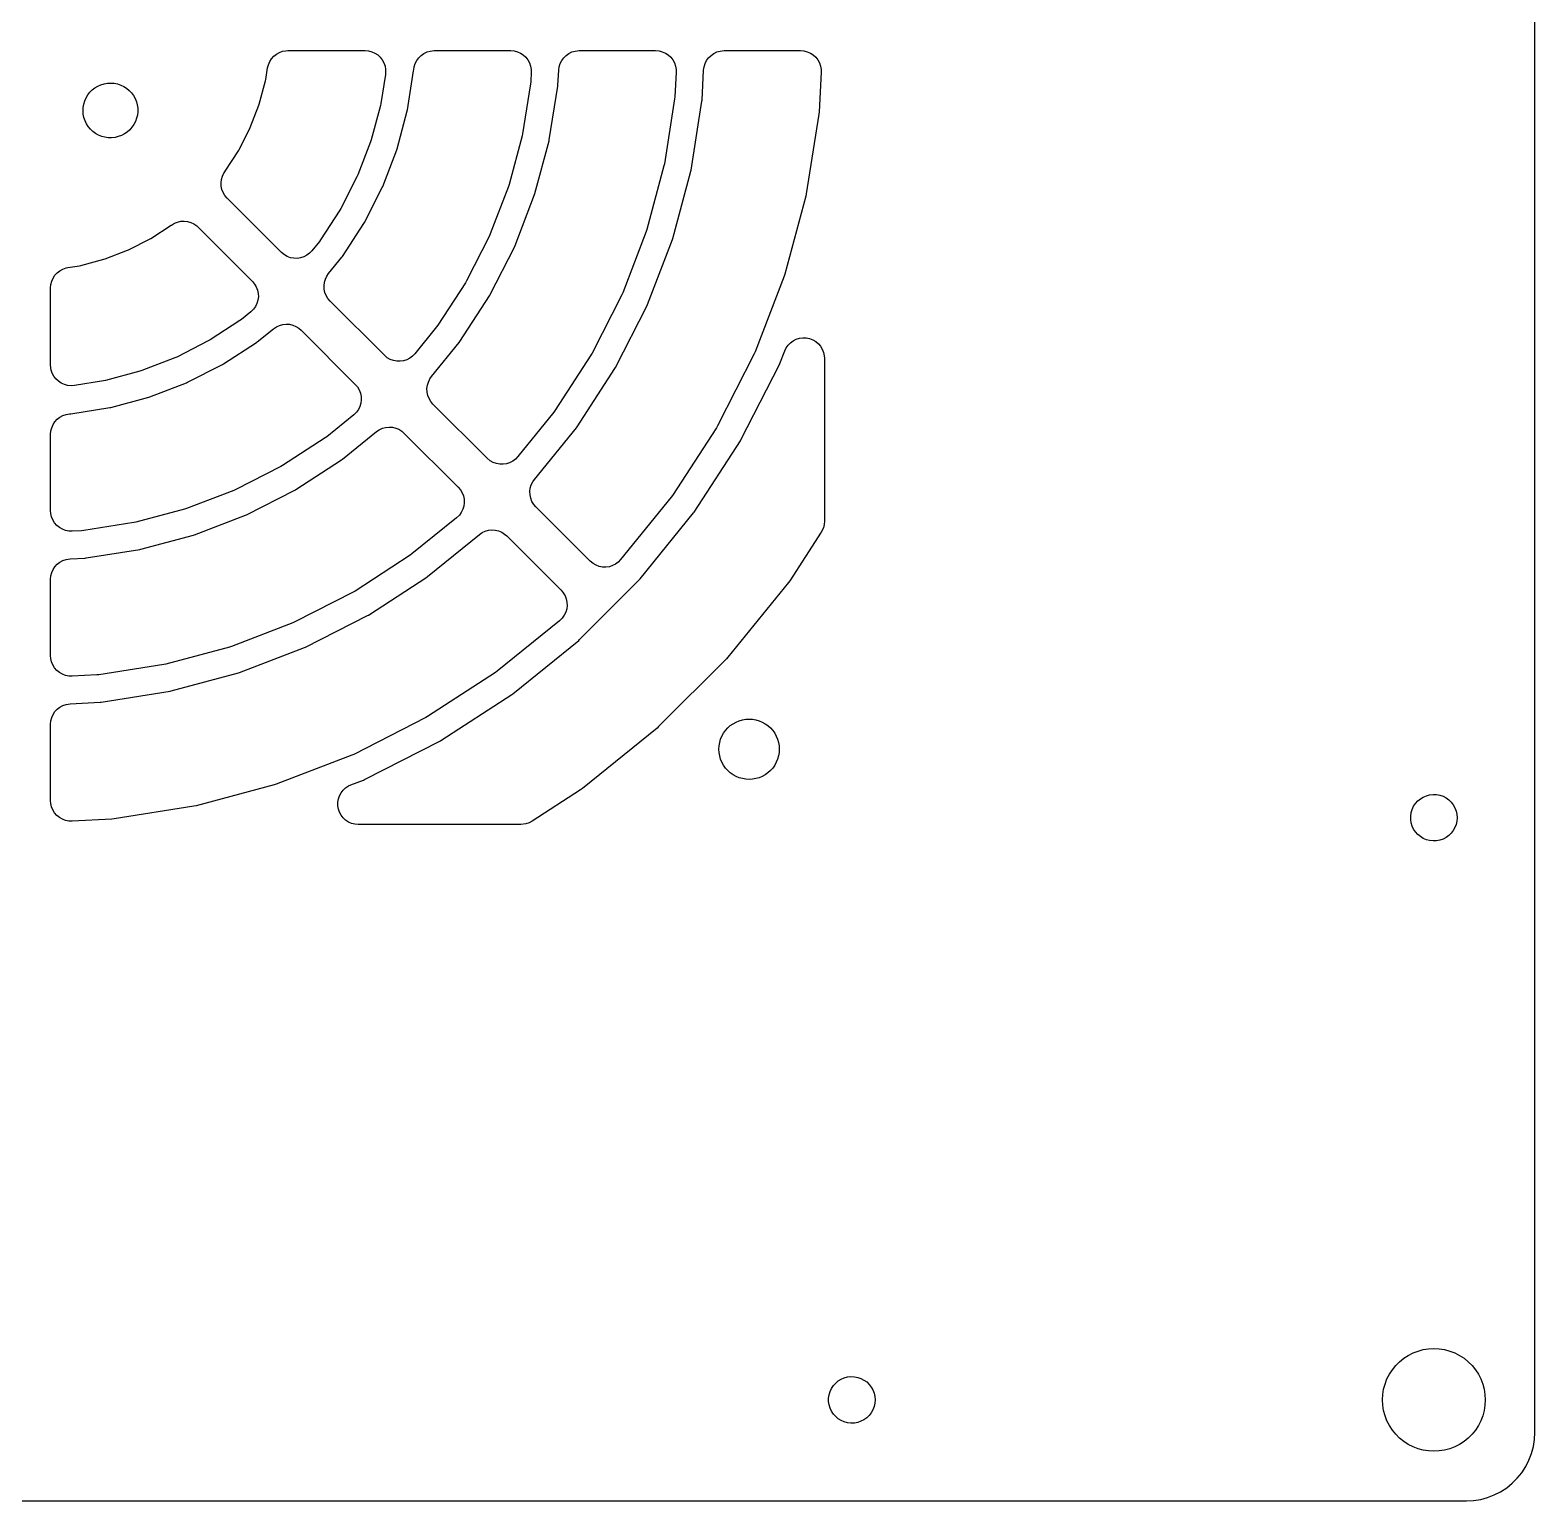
# Model space of a CAD drawing. Header units: metres. Extents: x -235 to 235, y -107 to 107.
# Drawn here: x 125 to 234.9, y -107.4 to 0 of the extents above; entities that cross this region are included whole.
import ezdxf

# ---------------------------------------------------------------- set-up
doc = ezdxf.new("R2010")
doc.units = ezdxf.units.M

msp = doc.modelspace()

# ---------------------------------------------------------------- linework, layer by layer
for p, q in [((234.875, -102.375), (234.875, 102.375)), ((142.497, -2.297), (142.63, -2.08849)), ((142.63, -2.08849), (142.797, -1.90485)), ((142.797, -1.90485), (142.991, -1.75107)), ((142.991, -1.75107), (143.208, -1.63136)), ((143.208, -1.63136), (143.441, -1.549)), ((143.441, -1.549), (143.685, -1.5062)), ((143.685, -1.5062), (143.822, -1.5)), ((143.822, -1.5), (149.463, -1.5)), ((149.463, -1.5), (149.71, -1.52046)), ((149.71, -1.52046), (149.95, -1.58127)), ((149.95, -1.58127), (150.177, -1.68079)), ((150.177, -1.68079), (150.384, -1.81628)), ((150.384, -1.81628), (150.566, -1.98409)), ((150.566, -1.98409), (150.718, -2.17958)), ((150.718, -2.17958), (150.836, -2.39746)), ((153.231, -2.21805), (153.378, -2.01802)), ((153.378, -2.01802), (153.555, -1.84477)), ((153.555, -1.84477), (153.758, -1.70305)), ((153.758, -1.70305), (153.982, -1.59669)), ((153.982, -1.59669), (154.22, -1.52863)), ((154.22, -1.52863), (154.511, -1.5)), ((154.511, -1.5), (160.091, -1.5)), ((160.091, -1.5), (160.338, -1.52046)), ((160.338, -1.52046), (160.578, -1.58127)), ((160.578, -1.58127), (160.805, -1.68079)), ((160.805, -1.68079), (161.012, -1.81628)), ((161.012, -1.81628), (161.194, -1.98409)), ((161.194, -1.98409), (161.346, -2.17958)), ((161.346, -2.17958), (161.464, -2.39746)), ((163.815, -2.218), (163.961, -2.01799)), ((163.961, -2.01799), (164.138, -1.84476)), ((164.138, -1.84476), (164.341, -1.70303)), ((164.341, -1.70303), (164.565, -1.59668)), ((164.565, -1.59668), (164.803, -1.52863)), ((164.803, -1.52863), (165.095, -1.5)), ((165.095, -1.5), (170.674, -1.5)), ((170.674, -1.5), (170.921, -1.52046)), ((170.921, -1.52046), (171.161, -1.58127)), ((171.161, -1.58127), (171.388, -1.68079)), ((171.388, -1.68079), (171.595, -1.81628)), ((171.595, -1.81628), (171.778, -1.98409)), ((171.778, -1.98409), (171.93, -2.17958)), ((171.93, -2.17958), (172.048, -2.39746)), ((174.398, -2.21802), (174.544, -2.01799)), ((174.544, -2.01799), (174.721, -1.84476)), ((174.721, -1.84476), (174.925, -1.70303)), ((174.925, -1.70303), (175.148, -1.59669)), ((175.148, -1.59669), (175.387, -1.52863)), ((175.387, -1.52863), (175.678, -1.5)), ((175.678, -1.5), (181.257, -1.5)), ((181.257, -1.5), (181.504, -1.52046)), ((181.504, -1.52046), (181.744, -1.58127)), ((181.744, -1.58127), (181.971, -1.68079)), ((181.971, -1.68079), (182.179, -1.81628)), ((182.179, -1.81628), (182.361, -1.98409)), ((182.361, -1.98409), (182.513, -2.17958)), ((182.513, -2.17958), (182.631, -2.39746)), ((142.205, -3.61696), (142.34, -2.76534)), ((142.34, -2.76534), (142.399, -2.52469)), ((142.399, -2.52469), (142.497, -2.297)), ((150.944, -3.23465), (150.607, -5.36279)), ((150.836, -2.39746), (150.917, -2.63177)), ((150.917, -2.63177), (150.958, -2.87613)), ((150.958, -2.87613), (150.944, -3.23465)), ((152.557, -5.81731), (153.006, -2.98299)), ((153.006, -2.98299), (153.019, -2.866)), ((153.019, -2.866), (153.021, -2.86627)), ((153.021, -2.86627), (153.047, -2.67604)), ((153.047, -2.67604), (153.12, -2.43941)), ((153.12, -2.43941), (153.231, -2.21805)), ((161.464, -2.39746), (161.545, -2.63177)), ((161.545, -2.63177), (161.586, -2.87613)), ((161.589, -3.07849), (161.553, -3.76282)), ((161.586, -2.87613), (161.589, -3.07849)), ((163.54, -4.0112), (163.597, -2.92149)), ((163.597, -2.92149), (163.63, -2.67601)), ((163.63, -2.67601), (163.704, -2.43936)), ((163.704, -2.43936), (163.815, -2.218)), ((172.048, -2.39746), (172.128, -2.63177)), ((172.172, -3.07851), (172.078, -4.86909)), ((172.128, -2.63177), (172.169, -2.87613)), ((172.169, -2.87613), (172.172, -3.07851)), ((174.065, -5.11745), (174.18, -2.92149)), ((174.18, -2.92149), (174.214, -2.67601)), ((174.214, -2.67601), (174.287, -2.43936)), ((174.287, -2.43936), (174.398, -2.21802)), ((182.755, -3.07851), (182.604, -5.97536)), ((182.631, -2.39746), (182.711, -2.63177)), ((182.711, -2.63177), (182.752, -2.87613)), ((182.752, -2.87613), (182.755, -3.07851)), ((129.365, -4.53862), (129.539, -4.3645)), ((129.539, -4.3645), (129.733, -4.21309)), ((129.733, -4.21309), (129.944, -4.0867)), ((129.944, -4.0867), (130.169, -3.98724)), ((130.169, -3.98724), (130.405, -3.91621)), ((130.405, -3.91621), (130.648, -3.87469)), ((130.648, -3.87469), (130.894, -3.86333)), ((130.894, -3.86333), (131.139, -3.88226)), ((131.139, -3.88226), (131.381, -3.93123)), ((131.381, -3.93123), (131.614, -4.00949)), ((131.614, -4.00949), (131.836, -4.11584)), ((131.836, -4.11584), (132.044, -4.24869)), ((132.044, -4.24869), (132.233, -4.40599)), ((141.733, -5.39542), (142.189, -3.69386)), ((142.189, -3.69386), (142.205, -3.61696)), ((161.536, -3.91898), (160.959, -7.56319)), ((161.553, -3.76282), (161.536, -3.91898)), ((162.909, -8.0177), (163.532, -4.08925)), ((163.532, -4.08925), (163.54, -4.0112)), ((128.875, -5.6479), (128.916, -5.40518)), ((128.916, -5.40518), (128.987, -5.1694)), ((128.987, -5.1694), (129.087, -4.94415)), ((129.087, -4.94415), (129.213, -4.73282)), ((129.213, -4.73282), (129.365, -4.53862)), ((132.233, -4.40599), (132.402, -4.58539)), ((132.402, -4.58539), (132.547, -4.78416)), ((132.547, -4.78416), (132.667, -4.99928)), ((132.667, -4.99928), (132.759, -5.22751)), ((132.759, -5.22751), (132.823, -5.46536)), ((132.823, -5.46536), (132.857, -5.70924)), ((141.077, -7.1151), (141.709, -5.47032)), ((141.709, -5.47032), (141.733, -5.39542)), ((150.607, -5.36279), (150.574, -5.51637)), ((172.062, -5.02524), (171.311, -9.76358)), ((172.078, -4.86909), (172.062, -5.02524)), ((173.261, -10.2181), (174.057, -5.1955)), ((174.057, -5.1955), (174.065, -5.11745)), ((128.863, -5.89389), (128.875, -5.6479)), ((128.882, -6.1394), (128.863, -5.89389)), ((128.931, -6.38072), (128.882, -6.1394)), ((129.009, -6.6142), (128.931, -6.38072)), ((132.778, -6.43997), (132.693, -6.67093)), ((132.834, -6.20027), (132.778, -6.43997)), ((132.861, -5.95546), (132.834, -6.20027)), ((132.857, -5.70924), (132.861, -5.95546)), ((150.574, -5.51637), (149.906, -8.00992)), ((151.798, -8.66583), (152.541, -5.89426)), ((152.541, -5.89426), (152.557, -5.81731)), ((182.587, -6.1315), (181.663, -11.964)), ((182.604, -5.97536), (182.587, -6.1315)), ((129.116, -6.83629), (129.009, -6.6142)), ((129.249, -7.04364), (129.116, -6.83629)), ((129.406, -7.23308), (129.249, -7.04364)), ((129.585, -7.40175), (129.406, -7.23308)), ((129.784, -7.5471), (129.585, -7.40175)), ((129.999, -7.66693), (129.784, -7.5471)), ((130.228, -7.75941), (129.999, -7.66693)), ((131.89, -7.57953), (131.671, -7.69267)), ((132.093, -7.44037), (131.89, -7.57953)), ((132.277, -7.2773), (132.093, -7.44037)), ((132.44, -7.09279), (132.277, -7.2773)), ((132.58, -6.88963), (132.44, -7.09279)), ((132.693, -6.67093), (132.58, -6.88963)), ((140.245, -8.75652), (141.045, -7.18683)), ((141.045, -7.18683), (141.077, -7.1151)), ((160.959, -7.56319), (160.927, -7.71677)), ((130.465, -7.82314), (130.228, -7.75941)), ((130.709, -7.85716), (130.465, -7.82314)), ((130.955, -7.86095), (130.709, -7.85716)), ((131.2, -7.83446), (130.955, -7.86095)), ((131.44, -7.77808), (131.2, -7.83446)), ((131.671, -7.69267), (131.44, -7.77808)), ((140.206, -8.82471), (140.245, -8.75652)), ((149.858, -8.15924), (148.933, -10.5695)), ((149.906, -8.00992), (149.858, -8.15924)), ((150.746, -11.4198), (151.774, -8.74074)), ((151.774, -8.74074), (151.798, -8.66583)), ((160.927, -7.71677), (159.972, -11.2803)), ((161.864, -11.9363), (162.893, -8.09465)), ((162.893, -8.09465), (162.909, -8.0177)), ((139.247, -10.3024), (140.206, -8.82471)), ((171.311, -9.76358), (171.279, -9.91716)), ((138.947, -11.1414), (138.978, -10.8956)), ((138.978, -10.8956), (139.049, -10.6581)), ((139.049, -10.6581), (139.157, -10.4356)), ((139.157, -10.4356), (139.232, -10.3218)), ((139.232, -10.3218), (139.247, -10.3024)), ((148.869, -10.713), (147.697, -13.0134)), ((148.933, -10.5695), (148.869, -10.713)), ((171.279, -9.91716), (170.037, -14.5508)), ((171.929, -15.2067), (173.245, -10.2951)), ((173.245, -10.2951), (173.261, -10.2181)), ((138.958, -11.3889), (138.947, -11.1414)), ((139.008, -11.6314), (138.958, -11.3889)), ((139.098, -11.8622), (139.008, -11.6314)), ((139.225, -12.075), (139.098, -11.8622)), ((139.385, -12.264), (139.225, -12.075)), ((149.411, -14.0483), (150.714, -11.4915)), ((150.714, -11.4915), (150.746, -11.4198)), ((159.923, -11.4297), (158.601, -14.8742)), ((159.972, -11.2803), (159.923, -11.4297)), ((160.414, -15.7243), (161.839, -12.0112)), ((161.839, -12.0112), (161.864, -11.9363)), ((181.663, -11.964), (181.631, -12.1176)), ((143.35, -16.2289), (139.385, -12.264)), ((147.618, -13.1493), (146.212, -15.3145)), ((147.697, -13.0134), (147.618, -13.1493)), ((181.631, -12.1176), (180.102, -17.8212)), ((133.825, -15.2061), (135.302, -14.2466)), ((135.302, -14.2466), (135.322, -14.2324)), ((135.322, -14.2324), (135.534, -14.1039)), ((135.534, -14.1039), (135.764, -14.0119)), ((135.764, -14.0119), (136.006, -13.9591)), ((136.006, -13.9591), (136.253, -13.9468)), ((136.253, -13.9468), (136.499, -13.9755)), ((136.499, -13.9755), (136.737, -14.0442)), ((136.737, -14.0442), (136.961, -14.1512)), ((136.961, -14.1512), (137.163, -14.2935)), ((147.809, -16.523), (149.372, -14.1162)), ((149.372, -14.1162), (149.411, -14.0483)), ((132.187, -16.0453), (133.757, -15.2455)), ((133.757, -15.2455), (133.825, -15.2061)), ((137.163, -14.2935), (137.264, -14.3854)), ((137.264, -14.3854), (141.229, -18.3502)), ((146.212, -15.3145), (146.12, -15.4415)), ((158.537, -15.0176), (156.862, -18.305)), ((158.601, -14.8742), (158.537, -15.0176)), ((169.989, -14.7001), (168.269, -19.1789)), ((170.037, -14.5508), (169.989, -14.7001)), ((170.082, -20.029), (171.905, -15.2816)), ((171.905, -15.2816), (171.929, -15.2067)), ((130.47, -16.7086), (132.115, -16.0773)), ((132.115, -16.0773), (132.187, -16.0453)), ((143.566, -16.4079), (143.35, -16.2289)), ((143.782, -16.53), (143.566, -16.4079)), ((145.207, -16.4396), (144.987, -16.5533)), ((145.405, -16.2912), (145.207, -16.4396)), ((145.577, -16.1122), (145.405, -16.2912)), ((146.12, -15.4415), (145.577, -16.1122)), ((158.576, -19.34), (160.382, -15.796)), ((160.382, -15.796), (160.414, -15.7243)), ((126.984, -17.7181), (127.18, -17.5659)), ((127.18, -17.5659), (127.397, -17.448)), ((127.397, -17.448), (127.632, -17.3676)), ((127.632, -17.3676), (127.765, -17.3401)), ((127.765, -17.3401), (128.617, -17.2052)), ((128.617, -17.2052), (128.694, -17.1889)), ((128.694, -17.1889), (130.395, -16.733)), ((130.395, -16.733), (130.47, -16.7086)), ((144.015, -16.615), (143.782, -16.53)), ((144.258, -16.6605), (144.015, -16.615)), ((144.506, -16.6653), (144.258, -16.6605)), ((144.751, -16.6292), (144.506, -16.6653)), ((144.987, -16.5533), (144.751, -16.6292)), ((146.798, -17.7773), (147.763, -16.5865)), ((147.763, -16.5865), (147.809, -16.523)), ((126.5, -18.8217), (126.52, -18.5748)), ((126.52, -18.5748), (126.581, -18.3346)), ((126.581, -18.3346), (126.681, -18.1077)), ((126.681, -18.1077), (126.816, -17.9003)), ((126.816, -17.9003), (126.984, -17.7181)), ((141.229, -18.3502), (141.389, -18.5393)), ((141.389, -18.5393), (141.516, -18.7521)), ((146.465, -18.6593), (146.496, -18.4135)), ((146.475, -18.9068), (146.465, -18.6593)), ((146.496, -18.4135), (146.567, -18.1761)), ((146.567, -18.1761), (146.675, -17.9535)), ((146.675, -17.9535), (146.798, -17.7773)), ((156.784, -18.4409), (154.774, -21.5352)), ((156.862, -18.305), (156.784, -18.4409)), ((180.054, -17.9705), (177.938, -23.4834)), ((180.102, -17.8212), (180.054, -17.9705)), ((126.5, -24.4627), (126.5, -18.8217)), ((141.516, -18.7521), (141.606, -18.9829)), ((141.636, -19.7187), (141.566, -19.9561)), ((141.606, -18.9829), (141.657, -19.2254)), ((141.667, -19.4729), (141.636, -19.7187)), ((141.657, -19.2254), (141.667, -19.4729)), ((146.526, -19.1493), (146.475, -18.9068)), ((146.616, -19.3801), (146.526, -19.1493)), ((146.743, -19.5929), (146.616, -19.3801)), ((146.903, -19.782), (146.743, -19.5929)), ((156.371, -22.7437), (158.537, -19.408)), ((158.537, -19.408), (158.576, -19.34)), ((168.205, -19.3223), (166.028, -23.5965)), ((168.269, -19.1789), (168.205, -19.3223)), ((141.112, -20.5766), (140.441, -21.1198)), ((141.313, -20.3803), (141.112, -20.5766)), ((141.457, -20.1787), (141.313, -20.3803)), ((141.566, -19.9561), (141.457, -20.1787)), ((150.865, -23.7434), (146.903, -19.782)), ((167.742, -24.6316), (170.05, -20.1008)), ((170.05, -20.1008), (170.082, -20.029)), ((140.314, -21.2121), (138.149, -22.6181)), ((140.441, -21.1198), (140.314, -21.2121)), ((141.586, -22.7626), (142.777, -21.7982)), ((142.777, -21.7982), (142.982, -21.6588)), ((142.982, -21.6588), (143.207, -21.5549)), ((143.207, -21.5549), (143.446, -21.4894)), ((143.446, -21.4894), (143.692, -21.4642)), ((143.692, -21.4642), (143.94, -21.4799)), ((143.94, -21.4799), (144.181, -21.5361)), ((144.181, -21.5361), (144.41, -21.6312)), ((144.41, -21.6312), (144.62, -21.7627)), ((144.62, -21.7627), (144.782, -21.9033)), ((144.782, -21.9033), (148.743, -25.8647)), ((154.682, -21.6622), (153.091, -23.6267)), ((154.774, -21.5352), (154.682, -21.6622)), ((138.013, -22.6967), (135.713, -23.8688)), ((138.149, -22.6181), (138.013, -22.6967)), ((139.116, -24.3717), (141.523, -22.8087)), ((141.523, -22.8087), (141.586, -22.7626)), ((154.313, -25.2918), (156.325, -22.8073)), ((156.325, -22.8073), (156.371, -22.7437)), ((180.207, -23.2014), (180.35, -22.999)), ((180.35, -22.999), (180.524, -22.8228)), ((180.524, -22.8228), (180.725, -22.6778)), ((180.725, -22.6778), (180.947, -22.5677)), ((180.947, -22.5677), (181.184, -22.4958)), ((181.184, -22.4958), (181.43, -22.4638)), ((181.43, -22.4638), (181.677, -22.4726)), ((181.677, -22.4726), (181.92, -22.5221)), ((181.92, -22.5221), (182.151, -22.6109)), ((182.151, -22.6109), (182.365, -22.7366)), ((182.365, -22.7366), (182.555, -22.8956)), ((182.555, -22.8956), (182.716, -23.0838)), ((135.57, -23.9326), (133.159, -24.8578)), ((135.713, -23.8688), (135.57, -23.9326)), ((151.081, -23.9224), (150.865, -23.7434)), ((151.296, -24.0445), (151.081, -23.9224)), ((151.529, -24.1295), (151.296, -24.0445)), ((151.773, -24.1749), (151.529, -24.1295)), ((152.265, -24.1437), (152.02, -24.1797)), ((152.501, -24.0677), (152.265, -24.1437)), ((152.721, -23.9541), (152.501, -24.0677)), ((152.92, -23.8057), (152.721, -23.9541)), ((153.091, -23.6267), (152.92, -23.8057)), ((165.949, -23.7325), (163.336, -27.7558)), ((166.028, -23.5965), (165.949, -23.7325)), ((177.874, -23.6268), (175.193, -28.8883)), ((177.938, -23.4834), (177.874, -23.6268)), ((179.751, -24.3336), (180.1, -23.4246)), ((180.1, -23.4246), (180.207, -23.2014)), ((182.716, -23.0838), (182.844, -23.2959)), ((182.844, -23.2959), (182.935, -23.5262)), ((182.935, -23.5262), (182.987, -23.7684)), ((182.987, -23.7684), (183, -23.9621)), ((183, -23.9621), (183, -35.8425)), ((126.543, -24.8189), (126.5, -24.4627)), ((126.621, -25.0538), (126.543, -24.8189)), ((126.738, -25.2727), (126.621, -25.0538)), ((133.01, -24.9063), (130.516, -25.5745)), ((133.159, -24.8578), (133.01, -24.9063)), ((136.491, -25.7137), (139.048, -24.4109)), ((139.048, -24.4109), (139.116, -24.3717)), ((152.02, -24.1797), (151.773, -24.1749)), ((164.933, -28.9644), (167.703, -24.6995)), ((167.703, -24.6995), (167.742, -24.6316)), ((176.907, -29.9233), (179.719, -24.4054)), ((179.719, -24.4054), (179.751, -24.3336)), ((126.888, -25.4694), (126.738, -25.2727)), ((127.069, -25.6387), (126.888, -25.4694)), ((127.275, -25.7759), (127.069, -25.6387)), ((127.501, -25.8773), (127.275, -25.7759)), ((127.741, -25.9401), (127.501, -25.8773)), ((127.988, -25.9626), (127.741, -25.9401)), ((128.235, -25.9442), (127.988, -25.9626)), ((130.363, -25.6071), (128.235, -25.9442)), ((130.516, -25.5745), (130.363, -25.6071)), ((133.741, -26.774), (136.42, -25.7456)), ((136.42, -25.7456), (136.491, -25.7137)), ((148.743, -25.8647), (148.904, -26.0537)), ((148.904, -26.0537), (149.03, -26.2666)), ((149.03, -26.2666), (149.12, -26.4973)), ((153.98, -26.1738), (154.01, -25.928)), ((153.99, -26.4213), (153.98, -26.1738)), ((154.01, -25.928), (154.081, -25.6905)), ((154.081, -25.6905), (154.19, -25.468)), ((154.19, -25.468), (154.313, -25.2918)), ((130.894, -27.5409), (133.666, -26.7983)), ((133.666, -26.7983), (133.741, -26.774)), ((149.151, -27.2332), (149.08, -27.4706)), ((149.12, -26.4973), (149.171, -26.7398)), ((149.181, -26.9873), (149.151, -27.2332)), ((149.171, -26.7398), (149.181, -26.9873)), ((154.041, -26.6638), (153.99, -26.4213)), ((154.131, -26.8946), (154.041, -26.6638)), ((154.258, -27.1074), (154.131, -26.8946)), ((154.418, -27.2964), (154.258, -27.1074)), ((158.379, -31.2578), (154.418, -27.2964)), ((126.816, -28.5902), (126.984, -28.4079)), ((126.984, -28.4079), (127.18, -28.2557)), ((127.18, -28.2557), (127.397, -28.1378)), ((127.397, -28.1378), (127.632, -28.0574)), ((127.632, -28.0574), (127.866, -28.0219)), ((127.866, -28.0185), (127.983, -28.0062)), ((127.866, -28.0219), (127.866, -28.0185)), ((127.983, -28.0062), (130.817, -27.5573)), ((130.817, -27.5573), (130.894, -27.5409)), ((148.627, -28.0911), (146.662, -29.6819)), ((148.827, -27.8948), (148.627, -28.0911)), ((148.971, -27.6932), (148.827, -27.8948)), ((149.08, -27.4706), (148.971, -27.6932)), ((163.244, -27.8829), (160.606, -31.1411)), ((163.336, -27.7558), (163.244, -27.8829)), ((126.5, -29.5115), (126.52, -29.2646)), ((126.5, -35.0907), (126.5, -29.5115)), ((126.52, -29.2646), (126.581, -29.0244)), ((126.581, -29.0244), (126.681, -28.7976)), ((126.681, -28.7976), (126.816, -28.5902)), ((147.807, -31.3246), (150.292, -29.3127)), ((150.292, -29.3127), (150.497, -29.1732)), ((150.497, -29.1732), (150.721, -29.0694)), ((150.721, -29.0694), (150.96, -29.0039)), ((150.96, -29.0039), (151.207, -28.9787)), ((151.207, -28.9787), (151.454, -28.9944)), ((151.454, -28.9944), (151.695, -29.0506)), ((151.695, -29.0506), (151.924, -29.1457)), ((151.924, -29.1457), (152.134, -29.2772)), ((152.134, -29.2772), (152.296, -29.4178)), ((152.296, -29.4178), (156.258, -33.3792)), ((161.827, -32.8063), (164.887, -29.0279)), ((164.887, -29.0279), (164.933, -28.9644)), ((175.114, -29.0243), (171.898, -33.9766)), ((175.193, -28.8883), (175.114, -29.0243)), ((146.535, -29.7742), (143.441, -31.7836)), ((146.662, -29.6819), (146.535, -29.7742)), ((173.495, -35.1852), (176.868, -29.9912)), ((176.868, -29.9912), (176.907, -29.9233)), ((143.305, -31.8621), (140.018, -33.5371)), ((143.441, -31.7836), (143.305, -31.8621)), ((144.408, -33.5371), (147.744, -31.3708)), ((147.744, -31.3708), (147.807, -31.3246)), ((158.595, -31.4369), (158.379, -31.2578)), ((158.811, -31.559), (158.595, -31.4369)), ((159.044, -31.6439), (158.811, -31.559)), ((159.287, -31.6894), (159.044, -31.6439)), ((159.535, -31.6942), (159.287, -31.6894)), ((159.78, -31.6581), (159.535, -31.6942)), ((160.016, -31.5822), (159.78, -31.6581)), ((160.236, -31.4685), (160.016, -31.5822)), ((160.434, -31.3201), (160.236, -31.4685)), ((160.606, -31.1411), (160.434, -31.3201)), ((161.704, -32.9824), (161.827, -32.8063)), ((139.874, -33.601), (136.43, -34.9232)), ((140.018, -33.5371), (139.874, -33.601)), ((140.796, -35.382), (144.34, -33.5763)), ((144.34, -33.5763), (144.408, -33.5371)), ((156.258, -33.3792), (156.418, -33.5682)), ((156.418, -33.5682), (156.545, -33.781)), ((156.545, -33.781), (156.635, -34.0118)), ((156.635, -34.0118), (156.686, -34.2543)), ((161.494, -33.6883), (161.525, -33.4424)), ((161.504, -33.9358), (161.494, -33.6883)), ((161.555, -34.1783), (161.504, -33.9358)), ((161.525, -33.4424), (161.595, -33.205)), ((161.595, -33.205), (161.704, -32.9824)), ((171.898, -33.9766), (171.806, -34.1036)), ((126.514, -35.2926), (126.5, -35.0907)), ((136.28, -34.9717), (132.717, -35.9265)), ((136.43, -34.9232), (136.28, -34.9717)), ((156.595, -34.9851), (156.486, -35.2076)), ((156.665, -34.7476), (156.595, -34.9851)), ((156.696, -34.5018), (156.665, -34.7476)), ((156.686, -34.2543), (156.696, -34.5018)), ((161.645, -34.409), (161.555, -34.1783)), ((161.772, -34.6219), (161.645, -34.409)), ((161.932, -34.8109), (161.772, -34.6219)), ((165.894, -38.7723), (161.932, -34.8109)), ((171.806, -34.1036), (168.12, -38.6556)), ((126.567, -35.5345), (126.514, -35.2926)), ((126.66, -35.7643), (126.567, -35.5345)), ((126.789, -35.9757), (126.66, -35.7643)), ((126.951, -36.163), (126.789, -35.9757)), ((127.142, -36.321), (126.951, -36.163)), ((132.563, -35.9592), (128.919, -36.5364)), ((132.717, -35.9265), (132.563, -35.9592)), ((137.011, -36.8393), (140.724, -35.414)), ((140.724, -35.414), (140.796, -35.382)), ((156.141, -35.6055), (152.883, -38.244)), ((156.342, -35.4093), (156.141, -35.6055)), ((156.486, -35.2076), (156.342, -35.4093)), ((169.551, -40.0616), (173.449, -35.2486)), ((173.449, -35.2486), (173.495, -35.1852)), ((182.98, -36.0894), (182.919, -36.3296)), ((183, -35.8425), (182.98, -36.0894)), ((127.356, -36.4455), (127.142, -36.321)), ((127.588, -36.533), (127.356, -36.4455)), ((127.831, -36.5811), (127.588, -36.533)), ((128.078, -36.5887), (127.831, -36.5811)), ((128.763, -36.5528), (128.078, -36.5887)), ((128.919, -36.5364), (128.763, -36.5528)), ((133.095, -37.893), (136.936, -36.8637)), ((136.936, -36.8637), (137.011, -36.8393)), ((154.028, -39.8868), (157.806, -36.8271)), ((157.806, -36.8271), (158.011, -36.6877)), ((158.011, -36.6877), (158.236, -36.5838)), ((158.236, -36.5838), (158.475, -36.5184)), ((158.475, -36.5184), (158.721, -36.4931)), ((158.721, -36.4931), (158.969, -36.5089)), ((158.969, -36.5089), (159.21, -36.565)), ((159.21, -36.565), (159.439, -36.6601)), ((159.439, -36.6601), (159.649, -36.7916)), ((159.649, -36.7916), (159.811, -36.9322)), ((159.811, -36.9322), (163.772, -40.8936)), ((182.758, -36.6595), (180.461, -40.1973)), ((182.919, -36.3296), (182.758, -36.6595)), ((129.089, -38.5316), (133.018, -37.9094)), ((133.018, -37.9094), (133.095, -37.893)), ((152.756, -38.3363), (148.732, -40.9491)), ((152.883, -38.244), (152.756, -38.3363)), ((126.581, -39.6078), (126.681, -39.3809)), ((126.681, -39.3809), (126.816, -39.1735)), ((126.816, -39.1735), (126.984, -38.9912)), ((126.984, -38.9912), (127.18, -38.8391)), ((127.18, -38.8391), (127.397, -38.7212)), ((127.397, -38.7212), (127.632, -38.6407)), ((127.632, -38.6407), (127.921, -38.5969)), ((127.921, -38.5969), (129.011, -38.5398)), ((129.011, -38.5398), (129.089, -38.5316)), ((166.11, -38.9513), (165.894, -38.7723)), ((166.325, -39.0734), (166.11, -38.9513)), ((166.558, -39.1584), (166.325, -39.0734)), ((166.802, -39.2038), (166.558, -39.1584)), ((167.049, -39.2086), (166.802, -39.2038)), ((167.294, -39.1726), (167.049, -39.2086)), ((167.53, -39.0966), (167.294, -39.1726)), ((167.75, -38.983), (167.53, -39.0966)), ((167.949, -38.8346), (167.75, -38.983)), ((168.12, -38.6556), (167.949, -38.8346)), ((126.5, -40.0948), (126.52, -39.8479)), ((126.5, -45.6741), (126.5, -40.0948)), ((126.52, -39.8479), (126.581, -39.6078)), ((149.7, -42.7025), (153.964, -39.9329)), ((153.964, -39.9329), (154.028, -39.8868)), ((165.12, -44.4989), (169.499, -40.1199)), ((169.499, -40.1199), (169.551, -40.0616)), ((180.368, -40.3243), (175.955, -45.7745)), ((180.461, -40.1973), (180.368, -40.3243)), ((148.597, -41.0276), (144.322, -43.2054)), ((148.732, -40.9491), (148.597, -41.0276)), ((163.772, -40.8936), (163.932, -41.0826)), ((163.932, -41.0826), (164.059, -41.2955)), ((164.059, -41.2955), (164.149, -41.5262)), ((164.149, -41.5262), (164.2, -41.7687)), ((145.101, -45.0504), (149.632, -42.7418)), ((149.632, -42.7418), (149.7, -42.7025)), ((164, -42.7221), (163.856, -42.9237)), ((164.109, -42.4995), (164, -42.7221)), ((164.18, -42.2621), (164.109, -42.4995)), ((164.21, -42.0162), (164.18, -42.2621)), ((164.2, -41.7687), (164.21, -42.0162)), ((144.179, -43.2693), (139.7, -44.9885)), ((144.322, -43.2054), (144.179, -43.2693)), ((163.656, -43.12), (159.104, -46.8061)), ((163.856, -42.9237), (163.656, -43.12)), ((139.551, -45.037), (134.917, -46.2786)), ((139.7, -44.9885), (139.551, -45.037)), ((160.249, -48.4489), (165.062, -44.5514)), ((165.062, -44.5514), (165.12, -44.4989)), ((126.514, -45.876), (126.5, -45.6741)), ((126.567, -46.1179), (126.514, -45.876)), ((126.66, -46.3477), (126.567, -46.1179)), ((140.282, -46.9047), (145.029, -45.0823)), ((145.029, -45.0823), (145.101, -45.0504)), ((175.85, -45.8911), (170.891, -50.8497)), ((175.955, -45.7745), (175.85, -45.8911)), ((126.789, -46.5591), (126.66, -46.3477)), ((126.951, -46.7463), (126.789, -46.5591)), ((127.142, -46.9044), (126.951, -46.7463)), ((127.356, -47.0288), (127.142, -46.9044)), ((127.588, -47.1163), (127.356, -47.0288)), ((127.831, -47.1645), (127.588, -47.1163)), ((128.079, -47.172), (127.831, -47.1645)), ((129.869, -47.0782), (128.079, -47.172)), ((130.025, -47.0618), (129.869, -47.0782)), ((134.764, -46.3113), (130.025, -47.0618)), ((134.917, -46.2786), (134.764, -46.3113)), ((135.295, -48.2451), (140.207, -46.929)), ((140.207, -46.929), (140.282, -46.9047)), ((158.977, -46.8984), (154.024, -50.1145)), ((159.104, -46.8061), (158.977, -46.8984)), ((130.195, -49.0569), (135.218, -48.2614)), ((135.218, -48.2614), (135.295, -48.2451)), ((126.984, -49.5746), (127.18, -49.4224)), ((127.18, -49.4224), (127.397, -49.3045)), ((127.397, -49.3045), (127.632, -49.2241)), ((127.632, -49.2241), (127.921, -49.1802)), ((127.921, -49.1802), (130.117, -49.0651)), ((130.117, -49.0651), (130.195, -49.0569)), ((154.991, -51.868), (160.185, -48.495)), ((160.185, -48.495), (160.249, -48.4489)), ((126.5, -50.6782), (126.52, -50.4313)), ((126.52, -50.4313), (126.581, -50.1911)), ((126.581, -50.1911), (126.681, -49.9642)), ((126.681, -49.9642), (126.816, -49.7568)), ((126.816, -49.7568), (126.984, -49.5746)), ((153.888, -50.193), (148.627, -52.8738)), ((154.024, -50.1145), (153.888, -50.193)), ((176.328, -50.6343), (176.544, -50.5147)), ((176.544, -50.5147), (176.772, -50.4202)), ((176.772, -50.4202), (177.01, -50.3518)), ((177.01, -50.3518), (177.253, -50.3104)), ((177.253, -50.3104), (177.5, -50.2965)), ((177.5, -50.2965), (177.747, -50.3104)), ((177.747, -50.3104), (177.99, -50.3518)), ((177.99, -50.3518), (178.228, -50.4202)), ((178.228, -50.4202), (178.456, -50.5147)), ((178.456, -50.5147), (178.672, -50.6343)), ((126.5, -56.2574), (126.5, -50.6782)), ((170.774, -50.9548), (165.324, -55.3682)), ((170.891, -50.8497), (170.774, -50.9548)), ((175.42, -51.7722), (175.515, -51.5439)), ((175.515, -51.5439), (175.634, -51.3277)), ((175.634, -51.3277), (175.777, -51.1262)), ((175.777, -51.1262), (175.942, -50.9419)), ((175.942, -50.9419), (176.126, -50.7773)), ((176.126, -50.7773), (176.328, -50.6343)), ((178.672, -50.6343), (178.874, -50.7773)), ((178.874, -50.7773), (179.058, -50.9419)), ((179.058, -50.9419), (179.223, -51.1262)), ((179.223, -51.1262), (179.366, -51.3277)), ((179.366, -51.3277), (179.485, -51.5439)), ((179.485, -51.5439), (179.58, -51.7722)), ((149.405, -54.7187), (154.923, -51.9072)), ((154.923, -51.9072), (154.991, -51.868)), ((175.297, -52.5), (175.31, -52.2533)), ((175.31, -52.7467), (175.297, -52.5)), ((175.31, -52.2533), (175.352, -52.0097)), ((175.352, -52.0097), (175.42, -51.7722)), ((179.58, -51.7722), (179.648, -52.0097)), ((179.648, -52.0097), (179.69, -52.2533)), ((179.69, -52.2533), (179.703, -52.5)), ((179.703, -52.5), (179.69, -52.7467)), ((148.483, -52.9377), (142.971, -55.0539)), ((148.627, -52.8738), (148.483, -52.9377)), ((175.352, -52.9903), (175.31, -52.7467)), ((175.42, -53.2278), (175.352, -52.9903)), ((175.515, -53.456), (175.42, -53.2278)), ((175.634, -53.6723), (175.515, -53.456)), ((175.777, -53.8738), (175.634, -53.6723)), ((179.366, -53.6723), (179.223, -53.8738)), ((179.485, -53.456), (179.366, -53.6723)), ((179.58, -53.2278), (179.485, -53.456)), ((179.648, -52.9903), (179.58, -53.2278)), ((179.69, -52.7467), (179.648, -52.9903)), ((148.425, -55.0996), (149.334, -54.7507)), ((149.334, -54.7507), (149.405, -54.7187)), ((175.942, -54.0581), (175.777, -53.8738)), ((176.126, -54.2227), (175.942, -54.0581)), ((176.328, -54.3657), (176.126, -54.2227)), ((176.544, -54.4852), (176.328, -54.3657)), ((176.772, -54.5798), (176.544, -54.4852)), ((177.01, -54.6482), (176.772, -54.5798)), ((177.253, -54.6896), (177.01, -54.6482)), ((177.5, -54.7035), (177.253, -54.6896)), ((177.747, -54.6896), (177.5, -54.7035)), ((177.99, -54.6482), (177.747, -54.6896)), ((178.228, -54.5798), (177.99, -54.6482)), ((178.456, -54.4852), (178.228, -54.5798)), ((178.672, -54.3657), (178.456, -54.4852)), ((178.874, -54.2227), (178.672, -54.3657)), ((179.058, -54.0581), (178.874, -54.2227)), ((179.223, -53.8738), (179.058, -54.0581)), ((142.821, -55.1024), (137.118, -56.6307)), ((142.971, -55.0539), (142.821, -55.1024)), ((147.508, -56.1318), (147.588, -55.8975)), ((147.588, -55.8975), (147.706, -55.6796)), ((147.706, -55.6796), (147.859, -55.4841)), ((147.859, -55.4841), (148.041, -55.3163)), ((148.041, -55.3163), (148.248, -55.1808)), ((148.248, -55.1808), (148.425, -55.0996)), ((165.197, -55.4605), (161.659, -57.758)), ((165.324, -55.3682), (165.197, -55.4605)), ((226.511, -56.1174), (226.723, -55.9881)), ((226.723, -55.9881), (226.951, -55.8911)), ((226.951, -55.8911), (227.191, -55.8283)), ((227.191, -55.8283), (227.438, -55.8011)), ((227.438, -55.8011), (227.686, -55.8102)), ((227.686, -55.8102), (227.93, -55.8553)), ((227.93, -55.8553), (228.165, -55.9354)), ((228.165, -55.9354), (228.386, -56.0489)), ((126.514, -56.4593), (126.5, -56.2574)), ((126.567, -56.7012), (126.514, -56.4593)), ((126.66, -56.931), (126.567, -56.7012)), ((126.789, -57.1424), (126.66, -56.931)), ((136.964, -56.6633), (131.132, -57.5871)), ((137.118, -56.6307), (136.964, -56.6633)), ((147.467, -56.3761), (147.508, -56.1318)), ((147.467, -56.6239), (147.467, -56.3761)), ((147.508, -56.8682), (147.467, -56.6239)), ((147.588, -57.1025), (147.508, -56.8682)), ((147.706, -57.3204), (147.588, -57.1025)), ((225.805, -57.3759), (225.841, -57.1304)), ((225.841, -57.1304), (225.912, -56.8927)), ((225.912, -56.8927), (226.018, -56.668)), ((226.018, -56.668), (226.154, -56.461)), ((226.154, -56.461), (226.32, -56.2762)), ((226.32, -56.2762), (226.511, -56.1174)), ((228.386, -56.0489), (228.587, -56.1933)), ((228.587, -56.1933), (228.766, -56.3656)), ((228.766, -56.3656), (228.918, -56.562)), ((228.918, -56.562), (229.039, -56.7784)), ((229.039, -56.7784), (229.128, -57.0102)), ((229.128, -57.0102), (229.182, -57.2525)), ((126.951, -57.3297), (126.789, -57.1424)), ((127.142, -57.4877), (126.951, -57.3297)), ((127.356, -57.6121), (127.142, -57.4877)), ((127.588, -57.6996), (127.356, -57.6121)), ((127.831, -57.7478), (127.588, -57.6996)), ((128.079, -57.7553), (127.831, -57.7478)), ((130.975, -57.6035), (128.079, -57.7553)), ((131.132, -57.5871), (130.975, -57.6035)), ((147.859, -57.5159), (147.706, -57.3204)), ((148.041, -57.6837), (147.859, -57.5159)), ((148.248, -57.8192), (148.041, -57.6837)), ((148.475, -57.9187), (148.248, -57.8192)), ((148.715, -57.9795), (148.475, -57.9187)), ((148.962, -58), (148.715, -57.9795)), ((160.843, -58), (148.962, -58)), ((161.207, -57.9551), (160.843, -58)), ((161.441, -57.8753), (161.207, -57.9551)), ((161.659, -57.758), (161.441, -57.8753)), ((225.805, -57.6241), (225.805, -57.3759)), ((225.841, -57.8696), (225.805, -57.6241)), ((225.912, -58.1073), (225.841, -57.8696)), ((226.018, -58.332), (225.912, -58.1073)), ((229.039, -58.2216), (228.918, -58.438)), ((229.128, -57.9898), (229.039, -58.2216)), ((229.182, -57.7475), (229.128, -57.9898)), ((229.182, -57.2525), (229.2, -57.5)), ((229.2, -57.5), (229.182, -57.7475)), ((226.154, -58.539), (226.018, -58.332)), ((226.32, -58.7238), (226.154, -58.539)), ((226.511, -58.8826), (226.32, -58.7238)), ((226.723, -59.0119), (226.511, -58.8826)), ((226.951, -59.1089), (226.723, -59.0119)), ((227.191, -59.1717), (226.951, -59.1089)), ((227.438, -59.1989), (227.191, -59.1717)), ((227.686, -59.1898), (227.438, -59.1989)), ((227.93, -59.1447), (227.686, -59.1898)), ((228.165, -59.0646), (227.93, -59.1447)), ((228.386, -58.9511), (228.165, -59.0646)), ((228.587, -58.8067), (228.386, -58.9511)), ((228.766, -58.6344), (228.587, -58.8067)), ((228.918, -58.438), (228.766, -58.6344)), ((225.625, -96.7524), (225.975, -96.5742)), ((225.975, -96.5742), (226.341, -96.4335)), ((226.341, -96.4335), (226.72, -96.3319)), ((226.72, -96.3319), (227.108, -96.2705)), ((227.108, -96.2705), (227.5, -96.25)), ((227.5, -96.25), (227.892, -96.2705)), ((227.892, -96.2705), (228.28, -96.3319)), ((228.28, -96.3319), (228.659, -96.4335)), ((228.659, -96.4335), (229.025, -96.5742)), ((229.025, -96.5742), (229.375, -96.7524)), ((224.466, -97.7958), (224.713, -97.4908)), ((224.713, -97.4908), (224.991, -97.2132)), ((224.991, -97.2132), (225.296, -96.9662)), ((225.296, -96.9662), (225.625, -96.7524)), ((229.375, -96.7524), (229.704, -96.9662)), ((229.704, -96.9662), (230.009, -97.2132)), ((230.009, -97.2132), (230.287, -97.4908)), ((230.287, -97.4908), (230.534, -97.7958)), ((183.654, -98.961), (183.82, -98.7762)), ((183.82, -98.7762), (184.011, -98.6174)), ((184.011, -98.6174), (184.223, -98.4881)), ((184.223, -98.4881), (184.451, -98.3911)), ((184.451, -98.3911), (184.691, -98.3283)), ((184.691, -98.3283), (184.938, -98.3011)), ((184.938, -98.3011), (185.186, -98.3102)), ((185.186, -98.3102), (185.43, -98.3553)), ((185.43, -98.3553), (185.665, -98.4354)), ((185.665, -98.4354), (185.886, -98.5489)), ((185.886, -98.5489), (186.087, -98.6933)), ((186.087, -98.6933), (186.266, -98.8656)), ((186.266, -98.8656), (186.418, -99.062)), ((223.832, -99.2203), (223.934, -98.8412)), ((223.934, -98.8412), (224.074, -98.4747)), ((224.074, -98.4747), (224.252, -98.125)), ((224.252, -98.125), (224.466, -97.7958)), ((230.534, -97.7958), (230.748, -98.125)), ((230.748, -98.125), (230.926, -98.4747)), ((230.926, -98.4747), (231.066, -98.8412)), ((231.066, -98.8412), (231.168, -99.2203)), ((183.305, -99.8759), (183.341, -99.6304)), ((183.305, -100.124), (183.305, -99.8759)), ((183.341, -99.6304), (183.412, -99.3927)), ((183.412, -99.3927), (183.518, -99.168)), ((183.518, -99.168), (183.654, -98.961)), ((186.418, -99.062), (186.539, -99.2784)), ((186.539, -99.2784), (186.628, -99.5102)), ((186.628, -99.5102), (186.682, -99.7525)), ((186.682, -99.7525), (186.7, -100)), ((223.75, -100), (223.771, -99.608)), ((223.771, -99.608), (223.832, -99.2203)), ((231.168, -99.2203), (231.229, -99.608)), ((231.229, -99.608), (231.25, -100)), ((183.341, -100.37), (183.305, -100.124)), ((183.412, -100.607), (183.341, -100.37)), ((183.518, -100.832), (183.412, -100.607)), ((183.654, -101.039), (183.518, -100.832)), ((183.82, -101.224), (183.654, -101.039)), ((186.418, -100.938), (186.266, -101.134)), ((186.539, -100.722), (186.418, -100.938)), ((186.628, -100.49), (186.539, -100.722)), ((186.682, -100.248), (186.628, -100.49)), ((186.7, -100), (186.682, -100.248)), ((223.771, -100.392), (223.75, -100)), ((223.832, -100.78), (223.771, -100.392)), ((223.934, -101.159), (223.832, -100.78)), ((231.168, -100.78), (231.066, -101.159)), ((231.229, -100.392), (231.168, -100.78)), ((231.25, -100), (231.229, -100.392)), ((184.011, -101.383), (183.82, -101.224)), ((184.223, -101.512), (184.011, -101.383)), ((184.451, -101.609), (184.223, -101.512)), ((184.691, -101.672), (184.451, -101.609)), ((184.938, -101.699), (184.691, -101.672)), ((185.186, -101.69), (184.938, -101.699)), ((185.43, -101.645), (185.186, -101.69)), ((185.665, -101.565), (185.43, -101.645)), ((185.886, -101.451), (185.665, -101.565)), ((186.087, -101.307), (185.886, -101.451)), ((186.266, -101.134), (186.087, -101.307)), ((224.074, -101.525), (223.934, -101.159)), ((224.252, -101.875), (224.074, -101.525)), ((224.466, -102.204), (224.252, -101.875)), ((230.748, -101.875), (230.534, -102.204)), ((230.926, -101.525), (230.748, -101.875)), ((231.066, -101.159), (230.926, -101.525)), ((224.713, -102.509), (224.466, -102.204)), ((224.991, -102.787), (224.713, -102.509)), ((225.296, -103.034), (224.991, -102.787)), ((225.625, -103.248), (225.296, -103.034)), ((225.975, -103.426), (225.625, -103.248)), ((229.375, -103.248), (229.025, -103.426)), ((229.704, -103.034), (229.375, -103.248)), ((230.009, -102.787), (229.704, -103.034)), ((230.287, -102.509), (230.009, -102.787)), ((230.534, -102.204), (230.287, -102.509)), ((234.766, -103.415), (234.848, -102.898)), ((234.848, -102.898), (234.875, -102.375)), ((226.341, -103.566), (225.975, -103.426)), ((226.72, -103.668), (226.341, -103.566)), ((227.108, -103.729), (226.72, -103.668)), ((227.5, -103.75), (227.108, -103.729)), ((227.892, -103.729), (227.5, -103.75)), ((228.28, -103.668), (227.892, -103.729)), ((228.659, -103.566), (228.28, -103.668)), ((229.025, -103.426), (228.659, -103.566)), ((234.443, -104.409), (234.63, -103.92)), ((234.63, -103.92), (234.766, -103.415)), ((233.591, -105.721), (233.92, -105.314)), ((233.92, -105.314), (234.205, -104.875)), ((234.205, -104.875), (234.443, -104.409)), ((232.375, -106.705), (232.814, -106.42)), ((232.814, -106.42), (233.221, -106.091)), ((233.221, -106.091), (233.591, -105.721)), ((-229.875, -107.375), (229.875, -107.375)), ((229.875, -107.375), (230.398, -107.348)), ((230.398, -107.348), (230.915, -107.266)), ((230.915, -107.266), (231.42, -107.13)), ((231.42, -107.13), (231.909, -106.943)), ((231.909, -106.943), (232.375, -106.705))]:
    msp.add_line(p, q)

doc.saveas('drawing.dxf')
